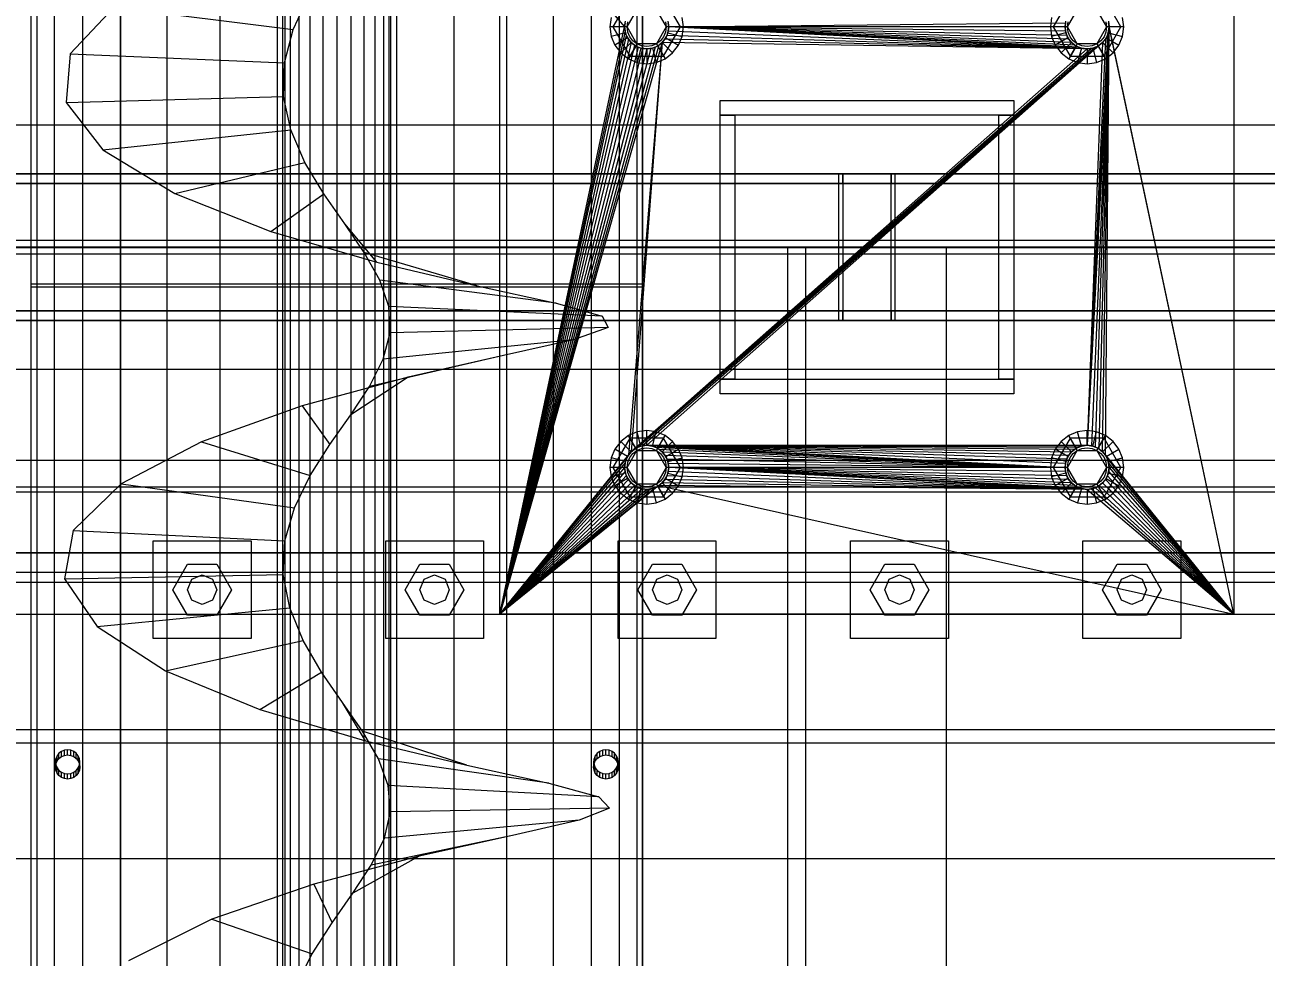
# Model space of a CAD drawing. Header units: millimetres. Extents: x -191664 to 191490, y -197311 to 10263.
# Drawn here: x 12292 to 12799, y -17540 to -17159 of the extents above; entities that cross this region are included whole.
import ezdxf

# ---------------------------------------------------------------- set-up
doc = ezdxf.new("R2010")
doc.units = ezdxf.units.MM
for name, color, linetype, lineweight in [('COTAS_O', 1, 'Continuous', 0), ('superior_dos-mix', 7, 'Continuous', 0), ('superior_mezcladora', 7, 'Continuous', 0)]:
    doc.layers.add(name, color=color, linetype=linetype, lineweight=lineweight)
doc.dimstyles.new('PLANTA_100', dxfattribs={"dimtxt": 250, "dimasz": 150, "dimexe": 150, "dimexo": 80, "dimgap": 100, "dimtad": 1, "dimtih": 1, "dimtoh": 1, "dimdec": 1, "dimdsep": 46, "dimcen": 0.09, "dimclrd": 1, "dimclre": 1, "dimclrt": 1, "dimadec": 0, "dimazin": 0, "dimtfac": 1, "dimtdec": 4, "dimtofl": 0, "dimtmove": 0, "dimatfit": 3, "dimfxl": 1, "dimtolj": 1, "dimtzin": 0, "dimarcsym": 0})

# ---------------------------------------------------------------- blocks, each defined once
blk = doc.blocks.new('*D33')
at = {"layer": 'COTAS_O', "color": 1, "lineweight": -2, "transparency": 16777216}
for p, q in [((11569.53, -16030), (11569.53, -17400)), ((13269.53, -16030), (13269.53, -17400)), ((11719.53, -17250), (13119.53, -17250))]:
    blk.add_line(p, q, dxfattribs=at)
at = {"layer": 'COTAS_O', "color": 1, "transparency": 16777216}
for points in [[(11719.53, -17225), (11719.53, -17275), (11569.53, -17250)], [(13119.53, -17225), (13119.53, -17275), (13269.53, -17250)]]:
    blk.add_solid(points, dxfattribs=at)
at = {"layer": 'Defpoints', "color": 0, "transparency": 16777216}
for p in [(11569.53, -15950), (13269.53, -15950), (13269.53, -17250)]:
    blk.add_point(p, dxfattribs=at)

msp = doc.modelspace()

# ---------------------------------------------------------------- linework, layer by layer
at = {"layer": 'superior_dos-mix', "color": 139, "true_color": 0x344b58}
for p, q in [((12403.97, -16048.04), (12403.97, -17826.01)), ((12408.53, -16047.43), (12408.53, -17825.4)), ((12413.83, -16047.04), (12413.83, -17825.01)), ((12419.53, -16046.91), (12419.53, -17824.88)), ((12425.22, -16047.04), (12425.22, -17825.01)), ((12430.53, -16047.43), (12430.53, -17825.4)), ((12435.08, -16048.04), (12435.08, -17826.01)), ((12397.53, -17828.75), (12397.53, -16050.78)), ((12398.28, -16049.78), (12398.28, -17827.75)), ((12398.28, -16051.78), (12398.28, -17829.75)), ((12400.48, -16048.84), (12400.48, -17826.82)), ((12400.48, -16052.72), (12400.48, -17830.69)), ((12438.58, -16048.84), (12438.58, -17826.82)), ((12438.58, -16052.72), (12438.58, -17830.69)), ((12440.78, -16049.78), (12440.78, -17827.75)), ((12440.78, -16051.78), (12440.78, -17829.75)), ((12441.53, -16050.78), (12441.53, -17828.75)), ((12403.97, -16053.52), (12403.97, -17831.49)), ((12408.53, -16054.13), (12408.53, -17832.1)), ((12413.83, -16054.52), (12413.83, -17832.49)), ((12419.53, -16054.65), (12419.53, -17832.62)), ((12425.22, -16054.52), (12425.22, -17832.49)), ((12430.53, -16054.13), (12430.53, -17832.1)), ((12435.08, -16053.52), (12435.08, -17831.49))]:
    msp.add_line(p, q, dxfattribs=at)
at = {"layer": 'superior_dos-mix', "color": 9, "true_color": 0xb9c5c9}
for p, q in [((12315.59, -16087.78), (12315.59, -17737.78)), ((12331.14, -17734.44), (12331.14, -16084.44)), ((12507.92, -16084.44), (12507.92, -17734.44)), ((12523.46, -16087.78), (12523.46, -17737.78)), ((12304.04, -16091.58), (12304.04, -17741.58)), ((12535.01, -16091.58), (12535.01, -17741.58)), ((12296.93, -16095.71), (12296.93, -17745.71)), ((12542.13, -16095.71), (12542.13, -17745.71)), ((12294.53, -16100), (12294.53, -17750)), ((12544.53, -16100), (12544.53, -17750)), ((12296.93, -16104.29), (12296.93, -17754.29)), ((12304.04, -16108.42), (12304.04, -17758.42)), ((12535.01, -16108.42), (12535.01, -17758.42)), ((12542.13, -16104.29), (12542.13, -17754.29)), ((12315.59, -16112.22), (12315.59, -17762.22)), ((12523.46, -16112.22), (12523.46, -17762.22)), ((12331.14, -16115.56), (12331.14, -17765.56)), ((12350.08, -16118.29), (12350.08, -17768.29)), ((12488.97, -16118.29), (12488.97, -17768.29)), ((12507.92, -16115.56), (12507.92, -17765.56)), ((12371.69, -16120.33), (12371.69, -17770.33)), ((12395.14, -16121.58), (12395.14, -17771.58)), ((12419.53, -16122), (12419.53, -17772)), ((12443.91, -16121.58), (12443.91, -17771.58)), ((12467.36, -16120.33), (12467.36, -17770.33)), ((12305.2, -17457.91), (12304.7, -17459.1)), ((12305.99, -17456.89), (12305.2, -17457.91)), ((12305.2, -17460.02), (12305.2, -17457.91)), ((12307.03, -17456.11), (12305.99, -17456.89)), ((12305.99, -17459), (12305.99, -17456.89)), ((12305.99, -17459), (12307.03, -17458.22)), ((12308.23, -17455.62), (12307.03, -17456.11)), ((12307.03, -17458.22), (12307.03, -17456.11)), ((12307.03, -17458.22), (12308.23, -17457.73)), ((12309.53, -17455.45), (12308.23, -17455.62)), ((12308.23, -17457.73), (12308.23, -17455.62)), ((12308.23, -17457.73), (12309.53, -17457.56)), ((12310.82, -17455.62), (12309.53, -17455.45)), ((12309.53, -17457.56), (12309.53, -17455.45)), ((12309.53, -17457.56), (12310.82, -17457.73)), ((12312.03, -17456.11), (12310.82, -17455.62)), ((12310.82, -17457.73), (12310.82, -17455.62)), ((12310.82, -17457.73), (12312.03, -17458.22)), ((12313.06, -17456.89), (12312.03, -17456.11)), ((12312.03, -17458.22), (12312.03, -17456.11)), ((12312.03, -17458.22), (12313.06, -17459)), ((12313.86, -17457.91), (12313.06, -17456.89)), ((12313.06, -17459), (12313.06, -17456.89)), ((12314.36, -17459.1), (12313.86, -17457.91)), ((12313.86, -17460.02), (12313.86, -17457.91)), ((12525.2, -17457.91), (12524.7, -17459.1)), ((12525.99, -17456.89), (12525.2, -17457.91)), ((12525.2, -17460.02), (12525.2, -17457.91)), ((12527.03, -17456.11), (12525.99, -17456.89)), ((12525.99, -17459), (12525.99, -17456.89)), ((12525.99, -17459), (12527.03, -17458.22)), ((12528.23, -17455.62), (12527.03, -17456.11)), ((12527.03, -17458.22), (12527.03, -17456.11)), ((12527.03, -17458.22), (12528.23, -17457.73)), ((12529.53, -17455.45), (12528.23, -17455.62)), ((12528.23, -17457.73), (12528.23, -17455.62)), ((12528.23, -17457.73), (12529.53, -17457.56)), ((12530.82, -17455.62), (12529.53, -17455.45)), ((12529.53, -17457.56), (12529.53, -17455.45)), ((12529.53, -17457.56), (12530.82, -17457.73)), ((12532.03, -17456.11), (12530.82, -17455.62)), ((12530.82, -17457.73), (12530.82, -17455.62)), ((12530.82, -17457.73), (12532.03, -17458.22)), ((12533.06, -17456.89), (12532.03, -17456.11)), ((12532.03, -17458.22), (12532.03, -17456.11)), ((12532.03, -17458.22), (12533.06, -17459)), ((12533.86, -17457.91), (12533.06, -17456.89)), ((12533.06, -17459), (12533.06, -17456.89)), ((12534.36, -17459.1), (12533.86, -17457.91)), ((12533.86, -17460.02), (12533.86, -17457.91)), ((12304.7, -17459.1), (12304.53, -17460.37)), ((12304.53, -17460.37), (12304.7, -17461.65)), ((12304.53, -17460.37), (12304.53, -17462.48)), ((12304.53, -17462.48), (12304.7, -17461.21)), ((12304.7, -17463.76), (12304.53, -17462.48)), ((12304.7, -17461.21), (12304.7, -17459.1)), ((12304.7, -17461.21), (12305.2, -17460.02)), ((12304.7, -17461.65), (12305.2, -17462.83)), ((12304.7, -17463.76), (12304.7, -17461.65)), ((12305.2, -17464.94), (12304.7, -17463.76)), ((12305.2, -17460.02), (12305.99, -17459)), ((12305.2, -17462.83), (12305.99, -17463.85)), ((12305.2, -17464.94), (12305.2, -17462.83)), ((12313.06, -17459), (12313.86, -17460.02)), ((12313.06, -17463.85), (12313.86, -17462.83)), ((12313.86, -17460.02), (12314.36, -17461.21)), ((12313.86, -17462.83), (12314.36, -17461.65)), ((12313.86, -17464.94), (12313.86, -17462.83)), ((12314.36, -17463.76), (12313.86, -17464.94)), ((12314.53, -17460.37), (12314.36, -17459.1)), ((12314.36, -17461.21), (12314.36, -17459.1)), ((12314.36, -17461.65), (12314.53, -17460.37)), ((12314.36, -17461.21), (12314.53, -17462.48)), ((12314.36, -17463.76), (12314.36, -17461.65)), ((12314.53, -17462.48), (12314.36, -17463.76)), ((12314.53, -17462.48), (12314.53, -17460.37)), ((12524.7, -17459.1), (12524.53, -17460.37)), ((12524.53, -17460.37), (12524.7, -17461.65)), ((12524.53, -17460.37), (12524.53, -17462.48)), ((12524.53, -17462.48), (12524.7, -17461.21)), ((12524.7, -17463.76), (12524.53, -17462.48)), ((12524.7, -17461.21), (12524.7, -17459.1)), ((12524.7, -17461.21), (12525.2, -17460.02)), ((12524.7, -17461.65), (12525.2, -17462.83)), ((12524.7, -17463.76), (12524.7, -17461.65)), ((12525.2, -17464.94), (12524.7, -17463.76)), ((12525.2, -17460.02), (12525.99, -17459)), ((12525.2, -17462.83), (12525.99, -17463.85)), ((12525.2, -17464.94), (12525.2, -17462.83)), ((12533.06, -17459), (12533.86, -17460.02)), ((12533.06, -17463.85), (12533.86, -17462.83)), ((12533.86, -17460.02), (12534.36, -17461.21)), ((12533.86, -17462.83), (12534.36, -17461.65)), ((12533.86, -17464.94), (12533.86, -17462.83)), ((12534.36, -17463.76), (12533.86, -17464.94)), ((12534.53, -17460.37), (12534.36, -17459.1)), ((12534.36, -17461.21), (12534.36, -17459.1)), ((12534.36, -17461.65), (12534.53, -17460.37)), ((12534.36, -17461.21), (12534.53, -17462.48)), ((12534.36, -17463.76), (12534.36, -17461.65)), ((12534.53, -17462.48), (12534.36, -17463.76)), ((12534.53, -17462.48), (12534.53, -17460.37)), ((12305.99, -17465.96), (12305.2, -17464.94)), ((12305.99, -17463.85), (12307.03, -17464.63)), ((12305.99, -17465.96), (12305.99, -17463.85)), ((12307.03, -17466.75), (12305.99, -17465.96)), ((12307.03, -17464.63), (12308.23, -17465.13)), ((12307.03, -17466.75), (12307.03, -17464.63)), ((12308.23, -17467.24), (12307.03, -17466.75)), ((12308.23, -17465.13), (12309.53, -17465.29)), ((12308.23, -17467.24), (12308.23, -17465.13)), ((12309.53, -17467.41), (12308.23, -17467.24)), ((12309.53, -17465.29), (12310.82, -17465.13)), ((12309.53, -17467.41), (12309.53, -17465.29)), ((12310.82, -17467.24), (12309.53, -17467.41)), ((12310.82, -17465.13), (12312.03, -17464.63)), ((12310.82, -17467.24), (12310.82, -17465.13)), ((12312.03, -17466.75), (12310.82, -17467.24)), ((12312.03, -17464.63), (12313.06, -17463.85)), ((12312.03, -17466.75), (12312.03, -17464.63)), ((12313.06, -17465.96), (12312.03, -17466.75)), ((12313.06, -17465.96), (12313.06, -17463.85)), ((12313.86, -17464.94), (12313.06, -17465.96)), ((12525.99, -17465.96), (12525.2, -17464.94)), ((12525.99, -17463.85), (12527.03, -17464.63)), ((12525.99, -17465.96), (12525.99, -17463.85)), ((12527.03, -17466.75), (12525.99, -17465.96)), ((12527.03, -17464.63), (12528.23, -17465.13)), ((12527.03, -17466.75), (12527.03, -17464.63)), ((12528.23, -17467.24), (12527.03, -17466.75)), ((12528.23, -17465.13), (12529.53, -17465.29)), ((12528.23, -17467.24), (12528.23, -17465.13)), ((12529.53, -17467.41), (12528.23, -17467.24)), ((12529.53, -17465.29), (12530.82, -17465.13)), ((12529.53, -17467.41), (12529.53, -17465.29)), ((12530.82, -17467.24), (12529.53, -17467.41)), ((12530.82, -17465.13), (12532.03, -17464.63)), ((12530.82, -17467.24), (12530.82, -17465.13)), ((12532.03, -17466.75), (12530.82, -17467.24)), ((12532.03, -17464.63), (12533.06, -17463.85)), ((12532.03, -17466.75), (12532.03, -17464.63)), ((12533.06, -17465.96), (12532.03, -17466.75)), ((12533.06, -17465.96), (12533.06, -17463.85)), ((12533.86, -17464.94), (12533.06, -17465.96))]:
    msp.add_line(p, q, dxfattribs=at)
at = {"layer": 'superior_dos-mix', "color": 8, "true_color": 0x71848d}
for p, q in [((12294.53, -16871.43), (12294.53, -17265.18)), ((12294.53, -16872.48), (12294.53, -17266.24)), ((12544.53, -17265.18), (12544.53, -16871.43)), ((12544.53, -16872.48), (12544.53, -17266.24)), ((12401.65, -17161.08), (12407.87, -17147.83)), ((12328.52, -17151.84), (12310.53, -17171.02)), ((12328.52, -17151.84), (12401.65, -17161.08)), ((12398.12, -17174.66), (12401.65, -17161.08)), ((12310.53, -17171.02), (12308.92, -17190.88)), ((12310.53, -17171.02), (12398.12, -17174.66)), ((12397.8, -17188.39), (12398.12, -17174.66)), ((12308.92, -17190.88), (12397.8, -17188.39)), ((12400.75, -17202.02), (12397.8, -17188.39)), ((12308.92, -17190.88), (12323.93, -17210.27)), ((12323.93, -17210.27), (12400.75, -17202.02)), ((12406.52, -17215.34), (12400.75, -17202.02)), ((12323.93, -17210.27), (12353.29, -17228.12)), ((12353.29, -17228.12), (12406.52, -17215.34)), ((12414.24, -17228.2), (12406.52, -17215.34)), ((12353.29, -17228.12), (12392.61, -17243.58)), ((12392.61, -17243.58), (12414.24, -17228.2)), ((12422.76, -17240.5), (12414.24, -17228.2)), ((12435.97, -17256.16), (12422.76, -17240.5)), ((12430.79, -17252.22), (12422.76, -17240.5)), ((12392.61, -17243.58), (12435.97, -17256.16)), ((12476.86, -17265.82), (12430.79, -17252.22)), ((12437.13, -17263.43), (12430.79, -17252.22)), ((12435.97, -17256.16), (12476.86, -17265.82)), ((12544.53, -17265.18), (12294.53, -17265.18)), ((12294.53, -17265.18), (12294.53, -17266.24)), ((12294.53, -17265.18), (12294.53, -17658.94)), ((12509.14, -17272.94), (12437.13, -17263.43)), ((12440.83, -17274.3), (12437.13, -17263.43)), ((12476.86, -17265.82), (12509.14, -17272.94)), ((12544.53, -17266.24), (12544.53, -17265.18)), ((12544.53, -17658.94), (12544.53, -17265.18)), ((12294.53, -17266.24), (12544.53, -17266.24)), ((12294.53, -17266.24), (12294.53, -17660)), ((12544.53, -17266.24), (12544.53, -17660)), ((12527.96, -17278.27), (12440.83, -17274.3)), ((12441.32, -17285.03), (12440.83, -17274.3)), ((12509.14, -17272.94), (12527.96, -17278.27)), ((12527.96, -17278.27), (12530.48, -17282.87)), ((12438.55, -17295.83), (12441.32, -17285.03)), ((12530.48, -17282.87), (12441.32, -17285.03)), ((12530.48, -17282.87), (12516.34, -17287.87)), ((12516.34, -17287.87), (12438.55, -17295.83)), ((12516.34, -17287.87), (12487.65, -17294.35)), ((12487.65, -17294.35), (12432.91, -17306.93)), ((12432.91, -17306.93), (12438.55, -17295.83)), ((12487.65, -17294.35), (12448.73, -17303.19)), ((12448.73, -17303.19), (12405.43, -17314.89)), ((12448.73, -17303.19), (12425.27, -17318.48)), ((12425.27, -17318.48), (12432.91, -17306.93)), ((12405.43, -17314.89), (12364.24, -17329.52)), ((12405.43, -17314.89), (12416.76, -17330.6)), ((12416.76, -17330.6), (12425.27, -17318.48)), ((12364.24, -17329.52), (12331.35, -17346.73)), ((12364.24, -17329.52), (12408.67, -17343.3)), ((12408.67, -17343.3), (12416.76, -17330.6)), ((12331.35, -17346.73), (12311.72, -17365.77)), ((12331.35, -17346.73), (12402.21, -17356.5)), ((12402.21, -17356.5), (12408.67, -17343.3)), ((12398.35, -17370.06), (12402.21, -17356.5)), ((12311.72, -17365.77), (12308.28, -17385.61)), ((12311.72, -17365.77), (12398.35, -17370.06)), ((12397.68, -17383.78), (12398.35, -17370.06)), ((12308.28, -17385.61), (12397.68, -17383.78)), ((12308.28, -17385.61), (12321.55, -17405.11)), ((12400.28, -17397.43), (12397.68, -17383.78)), ((12321.55, -17405.11), (12400.28, -17397.43)), ((12405.78, -17410.8), (12400.28, -17397.43)), ((12321.55, -17405.11), (12349.54, -17423.17)), ((12349.54, -17423.17), (12405.78, -17410.8)), ((12413.34, -17423.72), (12405.78, -17410.8)), ((12349.54, -17423.17), (12388.05, -17438.92)), ((12388.05, -17438.92), (12413.34, -17423.72)), ((12421.84, -17436.07), (12413.34, -17423.72)), ((12431.28, -17451.83), (12421.84, -17436.07)), ((12429.98, -17447.85), (12421.84, -17436.07)), ((12388.05, -17438.92), (12431.28, -17451.83)), ((12472.75, -17461.79), (12429.98, -17447.85)), ((12436.56, -17459.12), (12429.98, -17447.85)), ((12431.28, -17451.83), (12472.75, -17461.79)), ((12506.23, -17469.15), (12436.56, -17459.12)), ((12440.58, -17470.02), (12436.56, -17459.12)), ((12472.75, -17461.79), (12506.23, -17469.15)), ((12526.68, -17474.63), (12440.58, -17470.02)), ((12441.43, -17480.75), (12440.58, -17470.02)), ((12506.23, -17469.15), (12526.68, -17474.63)), ((12526.68, -17474.63), (12531.03, -17479.25)), ((12438.99, -17491.53), (12441.43, -17480.75)), ((12531.03, -17479.25), (12441.43, -17480.75)), ((12531.03, -17479.25), (12518.63, -17484.15)), ((12518.63, -17484.15), (12438.99, -17491.53)), ((12518.63, -17484.15), (12491.34, -17490.43)), ((12491.34, -17490.43), (12433.64, -17502.58)), ((12433.64, -17502.58), (12438.99, -17491.53)), ((12491.34, -17490.43), (12453.27, -17498.98)), ((12453.27, -17498.98), (12410.13, -17510.36)), ((12453.27, -17498.98), (12426.16, -17514.09)), ((12426.16, -17514.09), (12433.64, -17502.58)), ((12410.13, -17510.36), (12368.4, -17524.68)), ((12410.13, -17510.36), (12417.68, -17526.14)), ((12417.68, -17526.14), (12426.16, -17514.09)), ((12368.4, -17524.68), (12334.35, -17541.65)), ((12368.4, -17524.68), (12409.48, -17538.78)), ((12409.48, -17538.78), (12417.68, -17526.14)), ((12402.8, -17551.93), (12409.48, -17538.78))]:
    msp.add_line(p, q, dxfattribs=at)
at = {"layer": 'superior_mezcladora', "color": 252, "true_color": 0x82929a}
for p, q in [((12486.2, -17400), (12486.2, -17100)), ((12486.2, -17100), (12537.2, -17160)), ((12786.2, -17100), (12786.2, -17400)), ((12537.37, -17158.24), (12537.2, -17160)), ((12555.2, -17160), (12555.02, -17158.24)), ((12555.2, -17160), (12717.37, -17158.24)), ((12717.37, -17158.24), (12717.2, -17160)), ((12786.2, -17400), (12735.02, -17158.24)), ((12735.2, -17160), (12735.02, -17158.24)), ((12486.2, -17400), (12537.2, -17160)), ((12537.37, -17161.76), (12486.2, -17400)), ((12537.88, -17163.44), (12486.2, -17400)), ((12537.2, -17160), (12537.37, -17161.76)), ((12537.37, -17161.76), (12537.88, -17163.44)), ((12537.88, -17163.44), (12538.71, -17165)), ((12553.68, -17165), (12554.51, -17163.44)), ((12554.51, -17163.44), (12555.02, -17161.76)), ((12726.2, -17169), (12554.51, -17163.44)), ((12555.02, -17161.76), (12555.2, -17160)), ((12726.2, -17169), (12555.02, -17161.76)), ((12717.2, -17160), (12555.2, -17160)), ((12717.37, -17161.76), (12555.2, -17160)), ((12717.88, -17163.44), (12555.2, -17160)), ((12718.71, -17165), (12555.2, -17160)), ((12719.83, -17166.36), (12555.2, -17160)), ((12721.2, -17167.48), (12555.2, -17160)), ((12722.75, -17168.31), (12555.2, -17160)), ((12724.44, -17168.83), (12555.2, -17160)), ((12726.2, -17169), (12555.2, -17160)), ((12717.2, -17160), (12717.37, -17161.76)), ((12717.37, -17161.76), (12717.88, -17163.44)), ((12717.88, -17163.44), (12718.71, -17165)), ((12735.2, -17160), (12726.2, -17331)), ((12735.02, -17161.76), (12726.2, -17331)), ((12734.51, -17163.44), (12726.2, -17331)), ((12735.2, -17160), (12727.95, -17331.17)), ((12729.64, -17331.69), (12735.2, -17160)), ((12731.2, -17332.52), (12735.2, -17160)), ((12732.56, -17333.64), (12735.2, -17160)), ((12733.68, -17335), (12735.2, -17160)), ((12733.68, -17165), (12734.51, -17163.44)), ((12734.51, -17163.44), (12735.02, -17161.76)), ((12735.02, -17161.76), (12735.2, -17160)), ((12786.2, -17400), (12735.2, -17160)), ((12538.71, -17165), (12486.2, -17400)), ((12539.83, -17166.36), (12486.2, -17400)), ((12552.56, -17166.36), (12486.2, -17400)), ((12541.2, -17167.48), (12486.2, -17400)), ((12551.2, -17167.48), (12486.2, -17400)), ((12542.75, -17168.31), (12486.2, -17400)), ((12549.64, -17168.31), (12486.2, -17400)), ((12544.44, -17168.83), (12486.2, -17400)), ((12547.95, -17168.83), (12486.2, -17400)), ((12546.2, -17169), (12486.2, -17400)), ((12538.71, -17165), (12539.83, -17166.36)), ((12552.56, -17166.36), (12538.71, -17335)), ((12539.83, -17166.36), (12541.2, -17167.48)), ((12552.56, -17166.36), (12539.83, -17333.64)), ((12732.56, -17166.36), (12539.83, -17333.64)), ((12731.2, -17167.48), (12539.83, -17333.64)), ((12729.64, -17168.31), (12539.83, -17333.64)), ((12727.95, -17168.83), (12539.83, -17333.64)), ((12726.2, -17169), (12539.83, -17333.64)), ((12732.56, -17166.36), (12541.2, -17332.52)), ((12541.2, -17167.48), (12542.75, -17168.31)), ((12732.56, -17166.36), (12542.75, -17331.69)), ((12542.75, -17168.31), (12544.44, -17168.83)), ((12732.56, -17166.36), (12544.44, -17331.17)), ((12544.44, -17168.83), (12546.2, -17169)), ((12732.56, -17166.36), (12546.2, -17331)), ((12546.2, -17169), (12547.95, -17168.83)), ((12547.95, -17168.83), (12549.64, -17168.31)), ((12549.64, -17168.31), (12551.2, -17167.48)), ((12551.2, -17167.48), (12552.56, -17166.36)), ((12552.56, -17166.36), (12553.68, -17165)), ((12726.2, -17169), (12552.56, -17166.36)), ((12726.2, -17169), (12553.68, -17165)), ((12718.71, -17165), (12719.83, -17166.36)), ((12719.83, -17166.36), (12721.2, -17167.48)), ((12721.2, -17167.48), (12722.75, -17168.31)), ((12722.75, -17168.31), (12724.44, -17168.83)), ((12724.44, -17168.83), (12726.2, -17169)), ((12733.68, -17165), (12726.2, -17331)), ((12732.56, -17166.36), (12726.2, -17331)), ((12726.2, -17169), (12727.95, -17168.83)), ((12727.95, -17168.83), (12729.64, -17168.31)), ((12729.64, -17168.31), (12731.2, -17167.48)), ((12731.2, -17167.48), (12732.56, -17166.36)), ((12732.56, -17166.36), (12733.68, -17165)), ((12542.75, -17331.69), (12541.2, -17332.52)), ((12544.44, -17331.17), (12542.75, -17331.69)), ((12546.2, -17331), (12544.44, -17331.17)), ((12547.95, -17331.17), (12546.2, -17331)), ((12546.2, -17331), (12717.2, -17340)), ((12546.2, -17331), (12717.37, -17338.24)), ((12546.2, -17331), (12717.88, -17336.56)), ((12546.2, -17331), (12718.71, -17335)), ((12546.2, -17331), (12719.83, -17333.64)), ((12546.2, -17331), (12721.2, -17332.52)), ((12546.2, -17331), (12722.75, -17331.69)), ((12546.2, -17331), (12724.44, -17331.17)), ((12546.2, -17331), (12726.2, -17331)), ((12549.64, -17331.69), (12547.95, -17331.17)), ((12547.95, -17331.17), (12717.2, -17340)), ((12551.2, -17332.52), (12549.64, -17331.69)), ((12549.64, -17331.69), (12717.2, -17340)), ((12722.75, -17331.69), (12721.2, -17332.52)), ((12724.44, -17331.17), (12722.75, -17331.69)), ((12726.2, -17331), (12724.44, -17331.17)), ((12727.95, -17331.17), (12726.2, -17331)), ((12729.64, -17331.69), (12727.95, -17331.17)), ((12731.2, -17332.52), (12729.64, -17331.69)), ((12486.2, -17400), (12538.71, -17335)), ((12486.2, -17400), (12537.88, -17336.56)), ((12537.88, -17336.56), (12537.37, -17338.24)), ((12538.71, -17335), (12537.88, -17336.56)), ((12539.83, -17333.64), (12538.71, -17335)), ((12541.2, -17332.52), (12539.83, -17333.64)), ((12552.56, -17333.64), (12551.2, -17332.52)), ((12551.2, -17332.52), (12717.2, -17340)), ((12553.68, -17335), (12552.56, -17333.64)), ((12552.56, -17333.64), (12717.2, -17340)), ((12554.51, -17336.56), (12553.68, -17335)), ((12553.68, -17335), (12717.2, -17340)), ((12555.02, -17338.24), (12554.51, -17336.56)), ((12554.51, -17336.56), (12717.2, -17340)), ((12717.88, -17336.56), (12717.37, -17338.24)), ((12718.71, -17335), (12717.88, -17336.56)), ((12719.83, -17333.64), (12718.71, -17335)), ((12721.2, -17332.52), (12719.83, -17333.64)), ((12732.56, -17333.64), (12731.2, -17332.52)), ((12733.68, -17335), (12732.56, -17333.64)), ((12734.51, -17336.56), (12733.68, -17335)), ((12733.68, -17335), (12786.2, -17400)), ((12735.02, -17338.24), (12734.51, -17336.56)), ((12734.51, -17336.56), (12786.2, -17400)), ((12486.2, -17400), (12537.37, -17338.24)), ((12537.2, -17340), (12486.2, -17400)), ((12537.37, -17341.76), (12486.2, -17400)), ((12537.37, -17338.24), (12537.2, -17340)), ((12537.2, -17340), (12537.37, -17341.76)), ((12537.37, -17341.76), (12537.88, -17343.44)), ((12554.51, -17343.44), (12555.02, -17341.76)), ((12555.2, -17340), (12555.02, -17338.24)), ((12555.02, -17338.24), (12717.2, -17340)), ((12555.02, -17341.76), (12555.2, -17340)), ((12726.2, -17349), (12555.02, -17341.76)), ((12717.2, -17340), (12555.2, -17340)), ((12717.37, -17341.76), (12555.2, -17340)), ((12717.88, -17343.44), (12555.2, -17340)), ((12718.71, -17345), (12555.2, -17340)), ((12719.83, -17346.36), (12555.2, -17340)), ((12721.2, -17347.48), (12555.2, -17340)), ((12722.75, -17348.31), (12555.2, -17340)), ((12724.44, -17348.83), (12555.2, -17340)), ((12726.2, -17349), (12555.2, -17340)), ((12717.37, -17338.24), (12717.2, -17340)), ((12717.2, -17340), (12717.37, -17341.76)), ((12717.37, -17341.76), (12717.88, -17343.44)), ((12734.51, -17343.44), (12735.02, -17341.76)), ((12735.2, -17340), (12735.02, -17338.24)), ((12735.02, -17338.24), (12786.2, -17400)), ((12735.02, -17341.76), (12735.2, -17340)), ((12735.02, -17341.76), (12786.2, -17400)), ((12735.2, -17340), (12786.2, -17400)), ((12537.88, -17343.44), (12486.2, -17400)), ((12538.71, -17345), (12486.2, -17400)), ((12539.83, -17346.36), (12486.2, -17400)), ((12537.88, -17343.44), (12538.71, -17345)), ((12538.71, -17345), (12539.83, -17346.36)), ((12539.83, -17346.36), (12541.2, -17347.48)), ((12551.2, -17347.48), (12552.56, -17346.36)), ((12552.56, -17346.36), (12553.68, -17345)), ((12726.2, -17349), (12552.56, -17346.36)), ((12553.68, -17345), (12554.51, -17343.44)), ((12726.2, -17349), (12553.68, -17345)), ((12726.2, -17349), (12554.51, -17343.44)), ((12717.88, -17343.44), (12718.71, -17345)), ((12718.71, -17345), (12719.83, -17346.36)), ((12719.83, -17346.36), (12721.2, -17347.48)), ((12731.2, -17347.48), (12732.56, -17346.36)), ((12732.56, -17346.36), (12733.68, -17345)), ((12732.56, -17346.36), (12786.2, -17400)), ((12733.68, -17345), (12734.51, -17343.44)), ((12733.68, -17345), (12786.2, -17400)), ((12734.51, -17343.44), (12786.2, -17400)), ((12541.2, -17347.48), (12486.2, -17400)), ((12551.2, -17347.48), (12486.2, -17400)), ((12542.75, -17348.31), (12486.2, -17400)), ((12549.64, -17348.31), (12486.2, -17400)), ((12544.44, -17348.83), (12486.2, -17400)), ((12547.95, -17348.83), (12486.2, -17400)), ((12546.2, -17349), (12486.2, -17400)), ((12541.2, -17347.48), (12542.75, -17348.31)), ((12542.75, -17348.31), (12544.44, -17348.83)), ((12544.44, -17348.83), (12546.2, -17349)), ((12546.2, -17349), (12547.95, -17348.83)), ((12547.95, -17348.83), (12549.64, -17348.31)), ((12549.64, -17348.31), (12551.2, -17347.48)), ((12551.2, -17347.48), (12786.2, -17400)), ((12726.2, -17349), (12551.2, -17347.48)), ((12721.2, -17347.48), (12722.75, -17348.31)), ((12722.75, -17348.31), (12724.44, -17348.83)), ((12724.44, -17348.83), (12726.2, -17349)), ((12726.2, -17349), (12727.95, -17348.83)), ((12726.2, -17349), (12786.2, -17400)), ((12727.95, -17348.83), (12729.64, -17348.31)), ((12727.95, -17348.83), (12786.2, -17400)), ((12729.64, -17348.31), (12731.2, -17347.48)), ((12729.64, -17348.31), (12786.2, -17400)), ((12731.2, -17347.48), (12786.2, -17400)), ((12786.2, -17400), (12486.2, -17400))]:
    msp.add_line(p, q, dxfattribs=at)
at = {"layer": 'superior_mezcladora', "color": 252, "true_color": 0x8ba19a}
for p, q in [((12539.27, -17148.01), (12532.35, -17160)), ((12560.05, -17160), (12553.12, -17148.01)), ((12719.27, -17148.01), (12712.35, -17160)), ((12740.05, -17160), (12733.12, -17148.01)), ((12538.2, -17160), (12542.2, -17153.07)), ((12550.2, -17153.07), (12554.2, -17160)), ((12718.2, -17160), (12722.2, -17153.07)), ((12730.2, -17153.07), (12734.2, -17160)), ((12531.71, -17156.12), (12531.2, -17160)), ((12537.2, -17160), (12537.5, -17157.67)), ((12554.89, -17157.67), (12555.2, -17160)), ((12561.2, -17160), (12560.68, -17156.12)), ((12711.71, -17156.12), (12711.2, -17160)), ((12717.2, -17160), (12717.5, -17157.67)), ((12734.89, -17157.67), (12735.2, -17160)), ((12741.2, -17160), (12740.68, -17156.12)), ((12537.2, -17160), (12531.2, -17160)), ((12531.2, -17160), (12531.71, -17163.88)), ((12537.5, -17162.33), (12531.71, -17163.88)), ((12531.71, -17163.88), (12533.2, -17167.5)), ((12538.2, -17160), (12532.35, -17160)), ((12532.35, -17160), (12539.27, -17171.99)), ((12537.5, -17162.33), (12537.2, -17160)), ((12538.4, -17164.5), (12537.5, -17162.33)), ((12542.2, -17166.93), (12538.2, -17160)), ((12554.2, -17160), (12550.2, -17166.93)), ((12553.12, -17171.99), (12560.05, -17160)), ((12554.89, -17162.33), (12553.99, -17164.5)), ((12560.05, -17160), (12554.2, -17160)), ((12555.2, -17160), (12554.89, -17162.33)), ((12554.89, -17162.33), (12560.68, -17163.88)), ((12561.2, -17160), (12555.2, -17160)), ((12559.19, -17167.5), (12560.68, -17163.88)), ((12560.68, -17163.88), (12561.2, -17160)), ((12717.2, -17160), (12711.2, -17160)), ((12711.2, -17160), (12711.71, -17163.88)), ((12717.5, -17162.33), (12711.71, -17163.88)), ((12711.71, -17163.88), (12713.2, -17167.5)), ((12718.2, -17160), (12712.35, -17160)), ((12712.35, -17160), (12719.27, -17171.99)), ((12717.5, -17162.33), (12717.2, -17160)), ((12718.4, -17164.5), (12717.5, -17162.33)), ((12722.2, -17166.93), (12718.2, -17160)), ((12734.2, -17160), (12730.2, -17166.93)), ((12733.12, -17171.99), (12740.05, -17160)), ((12734.89, -17162.33), (12733.99, -17164.5)), ((12740.05, -17160), (12734.2, -17160)), ((12735.2, -17160), (12734.89, -17162.33)), ((12734.89, -17162.33), (12740.68, -17163.88)), ((12741.2, -17160), (12735.2, -17160)), ((12739.19, -17167.5), (12740.68, -17163.88)), ((12740.68, -17163.88), (12741.2, -17160)), ((12538.4, -17164.5), (12533.2, -17167.5)), ((12533.2, -17167.5), (12535.59, -17170.61)), ((12539.83, -17166.36), (12535.59, -17170.61)), ((12539.83, -17166.36), (12538.4, -17164.5)), ((12541.7, -17167.79), (12538.7, -17172.99)), ((12542.2, -17166.93), (12539.27, -17171.99)), ((12541.7, -17167.79), (12539.83, -17166.36)), ((12543.87, -17168.69), (12541.7, -17167.79)), ((12550.2, -17166.93), (12542.2, -17166.93)), ((12543.87, -17168.69), (12542.31, -17174.49)), ((12546.2, -17169), (12543.87, -17168.69)), ((12548.52, -17168.69), (12546.2, -17169)), ((12546.2, -17169), (12546.2, -17175)), ((12550.7, -17167.79), (12548.52, -17168.69)), ((12548.52, -17168.69), (12550.08, -17174.49)), ((12550.2, -17166.93), (12553.12, -17171.99)), ((12552.56, -17166.36), (12550.7, -17167.79)), ((12550.7, -17167.79), (12553.7, -17172.99)), ((12553.99, -17164.5), (12552.56, -17166.36)), ((12552.56, -17166.36), (12556.8, -17170.61)), ((12553.99, -17164.5), (12559.19, -17167.5)), ((12556.8, -17170.61), (12559.19, -17167.5)), ((12718.4, -17164.5), (12713.2, -17167.5)), ((12713.2, -17167.5), (12715.59, -17170.61)), ((12719.83, -17166.36), (12715.59, -17170.61)), ((12719.83, -17166.36), (12718.4, -17164.5)), ((12721.7, -17167.79), (12718.7, -17172.99)), ((12722.2, -17166.93), (12719.27, -17171.99)), ((12721.7, -17167.79), (12719.83, -17166.36)), ((12723.87, -17168.69), (12721.7, -17167.79)), ((12730.2, -17166.93), (12722.2, -17166.93)), ((12723.87, -17168.69), (12722.31, -17174.49)), ((12726.2, -17169), (12723.87, -17168.69)), ((12728.52, -17168.69), (12726.2, -17169)), ((12726.2, -17169), (12726.2, -17175)), ((12730.7, -17167.79), (12728.52, -17168.69)), ((12728.52, -17168.69), (12730.08, -17174.49)), ((12730.2, -17166.93), (12733.12, -17171.99)), ((12732.56, -17166.36), (12730.7, -17167.79)), ((12730.7, -17167.79), (12733.7, -17172.99)), ((12733.99, -17164.5), (12732.56, -17166.36)), ((12732.56, -17166.36), (12736.8, -17170.61)), ((12733.99, -17164.5), (12739.19, -17167.5)), ((12736.8, -17170.61), (12739.19, -17167.5)), ((12535.59, -17170.61), (12538.7, -17172.99)), ((12538.7, -17172.99), (12542.31, -17174.49)), ((12539.27, -17171.99), (12553.12, -17171.99)), ((12542.31, -17174.49), (12546.2, -17175)), ((12546.2, -17175), (12550.08, -17174.49)), ((12550.08, -17174.49), (12553.7, -17172.99)), ((12553.7, -17172.99), (12556.8, -17170.61)), ((12715.59, -17170.61), (12718.7, -17172.99)), ((12718.7, -17172.99), (12722.31, -17174.49)), ((12719.27, -17171.99), (12733.12, -17171.99)), ((12722.31, -17174.49), (12726.2, -17175)), ((12726.2, -17175), (12730.08, -17174.49)), ((12730.08, -17174.49), (12733.7, -17172.99)), ((12733.7, -17172.99), (12736.8, -17170.61)), ((12542.31, -17325.51), (12538.7, -17327.01)), ((12546.2, -17325), (12542.31, -17325.51)), ((12543.87, -17331.31), (12542.31, -17325.51)), ((12550.08, -17325.51), (12546.2, -17325)), ((12546.2, -17331), (12546.2, -17325)), ((12548.52, -17331.31), (12550.08, -17325.51)), ((12553.7, -17327.01), (12550.08, -17325.51)), ((12722.31, -17325.51), (12718.7, -17327.01)), ((12726.2, -17325), (12722.31, -17325.51)), ((12723.87, -17331.31), (12722.31, -17325.51)), ((12730.08, -17325.51), (12726.2, -17325)), ((12726.2, -17331), (12726.2, -17325)), ((12728.52, -17331.31), (12730.08, -17325.51)), ((12733.7, -17327.01), (12730.08, -17325.51)), ((12539.27, -17328.01), (12532.35, -17340)), ((12535.59, -17329.39), (12533.2, -17332.5)), ((12538.7, -17327.01), (12535.59, -17329.39)), ((12539.83, -17333.64), (12535.59, -17329.39)), ((12541.7, -17332.21), (12538.7, -17327.01)), ((12553.12, -17328.01), (12539.27, -17328.01)), ((12542.2, -17333.07), (12539.27, -17328.01)), ((12541.7, -17332.21), (12543.87, -17331.31)), ((12543.87, -17331.31), (12546.2, -17331)), ((12546.2, -17331), (12548.52, -17331.31)), ((12548.52, -17331.31), (12550.7, -17332.21)), ((12550.2, -17333.07), (12553.12, -17328.01)), ((12550.7, -17332.21), (12553.7, -17327.01)), ((12552.56, -17333.64), (12556.8, -17329.39)), ((12560.05, -17340), (12553.12, -17328.01)), ((12556.8, -17329.39), (12553.7, -17327.01)), ((12559.19, -17332.5), (12556.8, -17329.39)), ((12719.27, -17328.01), (12712.35, -17340)), ((12715.59, -17329.39), (12713.2, -17332.5)), ((12718.7, -17327.01), (12715.59, -17329.39)), ((12719.83, -17333.64), (12715.59, -17329.39)), ((12721.7, -17332.21), (12718.7, -17327.01)), ((12733.12, -17328.01), (12719.27, -17328.01)), ((12722.2, -17333.07), (12719.27, -17328.01)), ((12721.7, -17332.21), (12723.87, -17331.31)), ((12723.87, -17331.31), (12726.2, -17331)), ((12726.2, -17331), (12728.52, -17331.31)), ((12728.52, -17331.31), (12730.7, -17332.21)), ((12730.2, -17333.07), (12733.12, -17328.01)), ((12730.7, -17332.21), (12733.7, -17327.01)), ((12732.56, -17333.64), (12736.8, -17329.39)), ((12740.05, -17340), (12733.12, -17328.01)), ((12736.8, -17329.39), (12733.7, -17327.01)), ((12739.19, -17332.5), (12736.8, -17329.39)), ((12531.71, -17336.12), (12531.2, -17340)), ((12533.2, -17332.5), (12531.71, -17336.12)), ((12537.5, -17337.67), (12531.71, -17336.12)), ((12538.4, -17335.5), (12533.2, -17332.5)), ((12537.5, -17337.67), (12538.4, -17335.5)), ((12538.2, -17340), (12542.2, -17333.07)), ((12538.4, -17335.5), (12539.83, -17333.64)), ((12539.83, -17333.64), (12541.7, -17332.21)), ((12542.2, -17333.07), (12550.2, -17333.07)), ((12550.2, -17333.07), (12554.2, -17340)), ((12550.7, -17332.21), (12552.56, -17333.64)), ((12552.56, -17333.64), (12553.99, -17335.5)), ((12553.99, -17335.5), (12559.19, -17332.5)), ((12553.99, -17335.5), (12554.89, -17337.67)), ((12554.89, -17337.67), (12560.68, -17336.12)), ((12560.68, -17336.12), (12559.19, -17332.5)), ((12561.2, -17340), (12560.68, -17336.12)), ((12711.71, -17336.12), (12711.2, -17340)), ((12713.2, -17332.5), (12711.71, -17336.12)), ((12717.5, -17337.67), (12711.71, -17336.12)), ((12718.4, -17335.5), (12713.2, -17332.5)), ((12717.5, -17337.67), (12718.4, -17335.5)), ((12718.2, -17340), (12722.2, -17333.07)), ((12718.4, -17335.5), (12719.83, -17333.64)), ((12719.83, -17333.64), (12721.7, -17332.21)), ((12722.2, -17333.07), (12730.2, -17333.07)), ((12730.2, -17333.07), (12734.2, -17340)), ((12730.7, -17332.21), (12732.56, -17333.64)), ((12732.56, -17333.64), (12733.99, -17335.5)), ((12733.99, -17335.5), (12739.19, -17332.5)), ((12733.99, -17335.5), (12734.89, -17337.67)), ((12734.89, -17337.67), (12740.68, -17336.12)), ((12740.68, -17336.12), (12739.19, -17332.5)), ((12741.2, -17340), (12740.68, -17336.12)), ((12537.2, -17340), (12531.2, -17340)), ((12531.2, -17340), (12531.71, -17343.88)), ((12538.2, -17340), (12532.35, -17340)), ((12532.35, -17340), (12539.27, -17351.99)), ((12537.2, -17340), (12537.5, -17337.67)), ((12537.5, -17342.33), (12537.2, -17340)), ((12542.2, -17346.93), (12538.2, -17340)), ((12554.2, -17340), (12550.2, -17346.93)), ((12553.12, -17351.99), (12560.05, -17340)), ((12560.05, -17340), (12554.2, -17340)), ((12554.89, -17337.67), (12555.2, -17340)), ((12555.2, -17340), (12554.89, -17342.33)), ((12561.2, -17340), (12555.2, -17340)), ((12560.68, -17343.88), (12561.2, -17340)), ((12717.2, -17340), (12711.2, -17340)), ((12711.2, -17340), (12711.71, -17343.88)), ((12718.2, -17340), (12712.35, -17340)), ((12712.35, -17340), (12719.27, -17351.99)), ((12717.2, -17340), (12717.5, -17337.67)), ((12717.5, -17342.33), (12717.2, -17340)), ((12722.2, -17346.93), (12718.2, -17340)), ((12734.2, -17340), (12730.2, -17346.93)), ((12733.12, -17351.99), (12740.05, -17340)), ((12740.05, -17340), (12734.2, -17340)), ((12734.89, -17337.67), (12735.2, -17340)), ((12735.2, -17340), (12734.89, -17342.33)), ((12741.2, -17340), (12735.2, -17340)), ((12740.68, -17343.88), (12741.2, -17340)), ((12537.5, -17342.33), (12531.71, -17343.88)), ((12531.71, -17343.88), (12533.2, -17347.5)), ((12538.4, -17344.5), (12533.2, -17347.5)), ((12539.83, -17346.36), (12535.59, -17350.61)), ((12538.4, -17344.5), (12537.5, -17342.33)), ((12539.83, -17346.36), (12538.4, -17344.5)), ((12542.2, -17346.93), (12539.27, -17351.99)), ((12541.7, -17347.79), (12539.83, -17346.36)), ((12550.2, -17346.93), (12542.2, -17346.93)), ((12550.2, -17346.93), (12553.12, -17351.99)), ((12552.56, -17346.36), (12550.7, -17347.79)), ((12553.99, -17344.5), (12552.56, -17346.36)), ((12552.56, -17346.36), (12556.8, -17350.61)), ((12554.89, -17342.33), (12553.99, -17344.5)), ((12553.99, -17344.5), (12559.19, -17347.5)), ((12554.89, -17342.33), (12560.68, -17343.88)), ((12559.19, -17347.5), (12560.68, -17343.88)), ((12717.5, -17342.33), (12711.71, -17343.88)), ((12711.71, -17343.88), (12713.2, -17347.5)), ((12718.4, -17344.5), (12713.2, -17347.5)), ((12719.83, -17346.36), (12715.59, -17350.61)), ((12718.4, -17344.5), (12717.5, -17342.33)), ((12719.83, -17346.36), (12718.4, -17344.5)), ((12722.2, -17346.93), (12719.27, -17351.99)), ((12721.7, -17347.79), (12719.83, -17346.36)), ((12730.2, -17346.93), (12722.2, -17346.93)), ((12730.2, -17346.93), (12733.12, -17351.99)), ((12732.56, -17346.36), (12730.7, -17347.79)), ((12733.99, -17344.5), (12732.56, -17346.36)), ((12732.56, -17346.36), (12736.8, -17350.61)), ((12734.89, -17342.33), (12733.99, -17344.5)), ((12733.99, -17344.5), (12739.19, -17347.5)), ((12734.89, -17342.33), (12740.68, -17343.88)), ((12739.19, -17347.5), (12740.68, -17343.88)), ((12533.2, -17347.5), (12535.59, -17350.61)), ((12535.59, -17350.61), (12538.7, -17352.99)), ((12541.7, -17347.79), (12538.7, -17352.99)), ((12539.27, -17351.99), (12553.12, -17351.99)), ((12543.87, -17348.69), (12541.7, -17347.79)), ((12543.87, -17348.69), (12542.31, -17354.49)), ((12546.2, -17349), (12543.87, -17348.69)), ((12548.52, -17348.69), (12546.2, -17349)), ((12546.2, -17349), (12546.2, -17355)), ((12550.7, -17347.79), (12548.52, -17348.69)), ((12548.52, -17348.69), (12550.08, -17354.49)), ((12550.7, -17347.79), (12553.7, -17352.99)), ((12553.7, -17352.99), (12556.8, -17350.61)), ((12556.8, -17350.61), (12559.19, -17347.5)), ((12713.2, -17347.5), (12715.59, -17350.61)), ((12715.59, -17350.61), (12718.7, -17352.99)), ((12721.7, -17347.79), (12718.7, -17352.99)), ((12719.27, -17351.99), (12733.12, -17351.99)), ((12723.87, -17348.69), (12721.7, -17347.79)), ((12723.87, -17348.69), (12722.31, -17354.49)), ((12726.2, -17349), (12723.87, -17348.69)), ((12728.52, -17348.69), (12726.2, -17349)), ((12726.2, -17349), (12726.2, -17355)), ((12730.7, -17347.79), (12728.52, -17348.69)), ((12728.52, -17348.69), (12730.08, -17354.49)), ((12730.7, -17347.79), (12733.7, -17352.99)), ((12733.7, -17352.99), (12736.8, -17350.61)), ((12736.8, -17350.61), (12739.19, -17347.5)), ((12538.7, -17352.99), (12542.31, -17354.49)), ((12542.31, -17354.49), (12546.2, -17355)), ((12546.2, -17355), (12550.08, -17354.49)), ((12550.08, -17354.49), (12553.7, -17352.99)), ((12718.7, -17352.99), (12722.31, -17354.49)), ((12722.31, -17354.49), (12726.2, -17355)), ((12726.2, -17355), (12730.08, -17354.49)), ((12730.08, -17354.49), (12733.7, -17352.99))]:
    msp.add_line(p, q, dxfattribs=at)
at = {"layer": 'superior_mezcladora', "color": 9, "true_color": 0xaeb9be}
for p, q in [((12538.2, -17160), (12538.47, -17157.93)), ((12553.92, -17157.93), (12554.2, -17160)), ((12718.2, -17160), (12718.47, -17157.93)), ((12733.92, -17157.93), (12734.2, -17160)), ((12538.47, -17162.07), (12538.2, -17160)), ((12539.27, -17164), (12538.47, -17162.07)), ((12540.54, -17165.66), (12539.27, -17164)), ((12553.12, -17164), (12551.85, -17165.66)), ((12553.92, -17162.07), (12553.12, -17164)), ((12554.2, -17160), (12553.92, -17162.07)), ((12718.47, -17162.07), (12718.2, -17160)), ((12719.27, -17164), (12718.47, -17162.07)), ((12720.54, -17165.66), (12719.27, -17164)), ((12733.12, -17164), (12731.85, -17165.66)), ((12733.92, -17162.07), (12733.12, -17164)), ((12734.2, -17160), (12733.92, -17162.07)), ((12542.2, -17166.93), (12540.54, -17165.66)), ((12544.12, -17167.73), (12542.2, -17166.93)), ((12546.2, -17168), (12544.12, -17167.73)), ((12548.27, -17167.73), (12546.2, -17168)), ((12550.2, -17166.93), (12548.27, -17167.73)), ((12551.85, -17165.66), (12550.2, -17166.93)), ((12722.2, -17166.93), (12720.54, -17165.66)), ((12724.12, -17167.73), (12722.2, -17166.93)), ((12726.2, -17168), (12724.12, -17167.73)), ((12728.27, -17167.73), (12726.2, -17168)), ((12730.2, -17166.93), (12728.27, -17167.73)), ((12731.85, -17165.66), (12730.2, -17166.93)), ((12538.47, -17337.93), (12539.27, -17336)), ((12539.27, -17336), (12540.54, -17334.34)), ((12540.54, -17334.34), (12542.2, -17333.07)), ((12542.2, -17333.07), (12544.12, -17332.27)), ((12544.12, -17332.27), (12546.2, -17332)), ((12546.2, -17332), (12548.27, -17332.27)), ((12548.27, -17332.27), (12550.2, -17333.07)), ((12550.2, -17333.07), (12551.85, -17334.34)), ((12551.85, -17334.34), (12553.12, -17336)), ((12553.12, -17336), (12553.92, -17337.93)), ((12718.47, -17337.93), (12719.27, -17336)), ((12719.27, -17336), (12720.54, -17334.34)), ((12720.54, -17334.34), (12722.2, -17333.07)), ((12722.2, -17333.07), (12724.12, -17332.27)), ((12724.12, -17332.27), (12726.2, -17332)), ((12726.2, -17332), (12728.27, -17332.27)), ((12728.27, -17332.27), (12730.2, -17333.07)), ((12730.2, -17333.07), (12731.85, -17334.34)), ((12731.85, -17334.34), (12733.12, -17336)), ((12733.12, -17336), (12733.92, -17337.93)), ((12538.2, -17340), (12538.47, -17337.93)), ((12538.47, -17342.07), (12538.2, -17340)), ((12539.27, -17344), (12538.47, -17342.07)), ((12553.92, -17342.07), (12553.12, -17344)), ((12553.92, -17337.93), (12554.2, -17340)), ((12554.2, -17340), (12553.92, -17342.07)), ((12718.2, -17340), (12718.47, -17337.93)), ((12718.47, -17342.07), (12718.2, -17340)), ((12719.27, -17344), (12718.47, -17342.07)), ((12733.92, -17342.07), (12733.12, -17344)), ((12733.92, -17337.93), (12734.2, -17340)), ((12734.2, -17340), (12733.92, -17342.07)), ((12540.54, -17345.66), (12539.27, -17344)), ((12542.2, -17346.93), (12540.54, -17345.66)), ((12544.12, -17347.73), (12542.2, -17346.93)), ((12550.2, -17346.93), (12548.27, -17347.73)), ((12551.85, -17345.66), (12550.2, -17346.93)), ((12553.12, -17344), (12551.85, -17345.66)), ((12720.54, -17345.66), (12719.27, -17344)), ((12722.2, -17346.93), (12720.54, -17345.66)), ((12724.12, -17347.73), (12722.2, -17346.93)), ((12730.2, -17346.93), (12728.27, -17347.73)), ((12731.85, -17345.66), (12730.2, -17346.93)), ((12733.12, -17344), (12731.85, -17345.66)), ((12546.2, -17348), (12544.12, -17347.73)), ((12548.27, -17347.73), (12546.2, -17348)), ((12726.2, -17348), (12724.12, -17347.73)), ((12728.27, -17347.73), (12726.2, -17348))]:
    msp.add_line(p, q, dxfattribs=at)
at = {"layer": 'superior_mezcladora', "color": 8, "true_color": 0x667b86}
for p, q in [((12576.2, -17196), (12576.2, -17190)), ((12576.2, -17190), (12696.2, -17190)), ((12696.2, -17190), (12696.2, -17196)), ((10569.53, -17200), (16769.53, -17200)), ((12696.2, -17196), (12576.2, -17196)), ((12576.2, -17304), (12576.2, -17196)), ((12576.2, -17196), (12582.2, -17196)), ((12582.2, -17196), (12582.2, -17304)), ((12690.2, -17304), (12690.2, -17196)), ((12690.2, -17196), (12696.2, -17196)), ((12696.2, -17196), (12696.2, -17304)), ((12624.78, -17220), (10558.12, -17220)), ((10559.64, -17220), (12626.31, -17220)), ((12646.08, -17220), (10579.42, -17220)), ((10580.94, -17220), (12647.61, -17220)), ((12624.78, -17280), (12624.78, -17220)), ((12624.78, -17220), (12626.31, -17220)), ((14691.45, -17220), (12624.78, -17220)), ((12626.31, -17220), (12626.31, -17280)), ((12626.31, -17224), (12626.31, -17220)), ((12626.31, -17220), (12646.08, -17220)), ((12626.31, -17220), (14692.97, -17220)), ((12646.08, -17280), (12646.08, -17220)), ((12646.08, -17220), (12647.61, -17220)), ((12646.08, -17220), (12646.08, -17224)), ((14712.75, -17220), (12646.08, -17220)), ((12647.61, -17220), (12647.61, -17280)), ((12647.61, -17220), (14714.27, -17220)), ((10559.64, -17224), (12626.31, -17224)), ((12646.08, -17224), (10579.42, -17224)), ((12646.08, -17224), (12626.31, -17224)), ((12626.31, -17224), (14692.97, -17224)), ((14712.75, -17224), (12646.08, -17224)), ((10569.53, -17247.2), (16769.53, -17247.2)), ((12668.7, -17250), (12603.7, -17250)), ((12603.7, -17250), (12603.7, -18750)), ((12611.2, -17250), (12603.7, -17250)), ((12611.2, -18750), (12611.2, -17250)), ((12668.7, -18750), (12668.7, -17250)), ((16769.53, -17252.8), (10569.53, -17252.8)), ((12626.31, -17276), (10559.64, -17276)), ((10579.42, -17276), (12646.08, -17276)), ((12626.31, -17280), (12626.31, -17276)), ((12626.31, -17276), (12646.08, -17276)), ((14692.97, -17276), (12626.31, -17276)), ((12646.08, -17276), (12646.08, -17280)), ((12646.08, -17276), (14712.75, -17276)), ((10558.12, -17280), (12624.78, -17280)), ((12626.31, -17280), (10559.64, -17280)), ((10579.42, -17280), (12646.08, -17280)), ((12647.61, -17280), (10580.94, -17280)), ((12626.31, -17280), (12624.78, -17280)), ((12624.78, -17280), (14691.45, -17280)), ((12646.08, -17280), (12626.31, -17280)), ((14692.97, -17280), (12626.31, -17280)), ((12647.61, -17280), (12646.08, -17280)), ((12646.08, -17280), (14712.75, -17280)), ((14714.27, -17280), (12647.61, -17280)), ((16769.53, -17300), (10569.53, -17300)), ((12576.2, -17310), (12576.2, -17304)), ((12576.2, -17304), (12696.2, -17304)), ((12582.2, -17304), (12576.2, -17304)), ((12696.2, -17304), (12690.2, -17304)), ((12696.2, -17304), (12696.2, -17310)), ((12696.2, -17310), (12576.2, -17310)), ((10494.53, -17400), (16814.53, -17400)), ((10494.53, -17447.2), (16814.53, -17447.2)), ((16814.53, -17452.8), (10494.53, -17452.8)), ((16814.53, -17500), (10494.53, -17500))]:
    msp.add_line(p, q, dxfattribs=at)
at = {"layer": 'superior_mezcladora', "color": 251, "true_color": 0x64686b}
for p, q in [((10569.53, -17337), (16769.53, -17337)), ((12344.53, -17410), (12344.53, -17370)), ((12344.53, -17370), (12384.53, -17370)), ((12384.53, -17370), (12384.53, -17410)), ((12439.53, -17410), (12439.53, -17370)), ((12439.53, -17370), (12479.53, -17370)), ((12479.53, -17370), (12479.53, -17410)), ((12534.53, -17410), (12534.53, -17370)), ((12534.53, -17370), (12574.53, -17370)), ((12574.53, -17370), (12574.53, -17410)), ((12629.53, -17410), (12629.53, -17370)), ((12629.53, -17370), (12669.53, -17370)), ((12669.53, -17370), (12669.53, -17410)), ((12724.53, -17410), (12724.53, -17370)), ((12724.53, -17370), (12764.53, -17370)), ((12764.53, -17370), (12764.53, -17410)), ((16769.53, -17387), (10569.53, -17387)), ((12384.53, -17410), (12344.53, -17410)), ((12479.53, -17410), (12439.53, -17410)), ((12574.53, -17410), (12534.53, -17410)), ((12669.53, -17410), (12629.53, -17410)), ((12764.53, -17410), (12724.53, -17410))]:
    msp.add_line(p, q, dxfattribs=at)
at = {"layer": 'superior_mezcladora', "color": 9, "true_color": 0xc6c9c8}
for p, q in [((10569.53, -17348), (16769.53, -17348)), ((16769.53, -17383), (10569.53, -17383))]:
    msp.add_line(p, q, dxfattribs=at)
at = {"layer": 'superior_mezcladora', "color": 252, "true_color": 0x8b8c91}
for p, q in [((10569.53, -17350), (16769.53, -17350)), ((16769.53, -17375), (10569.53, -17375))]:
    msp.add_line(p, q, dxfattribs=at)
at = {"layer": 'superior_mezcladora', "color": 253, "true_color": 0xa5a6aa}
msp.add_line((10594.53, -17375), (16169.53, -17375), dxfattribs=at)
at = {"layer": 'superior_mezcladora', "color": 43, "true_color": 0xe7bf45}
for p, q in [((12352.53, -17390), (12358.53, -17379.61)), ((12358.53, -17379.61), (12370.53, -17379.61)), ((12370.53, -17379.61), (12376.53, -17390)), ((12447.53, -17390), (12453.53, -17379.61)), ((12453.53, -17379.61), (12465.53, -17379.61)), ((12465.53, -17379.61), (12471.53, -17390)), ((12542.53, -17390), (12548.53, -17379.61)), ((12548.53, -17379.61), (12560.53, -17379.61)), ((12560.53, -17379.61), (12566.53, -17390)), ((12637.53, -17390), (12643.53, -17379.61)), ((12643.53, -17379.61), (12655.53, -17379.61)), ((12655.53, -17379.61), (12661.53, -17390)), ((12732.53, -17390), (12738.53, -17379.61)), ((12738.53, -17379.61), (12750.53, -17379.61)), ((12750.53, -17379.61), (12756.53, -17390)), ((12358.53, -17400.39), (12352.53, -17390)), ((12376.53, -17390), (12370.53, -17400.39)), ((12453.53, -17400.39), (12447.53, -17390)), ((12471.53, -17390), (12465.53, -17400.39)), ((12548.53, -17400.39), (12542.53, -17390)), ((12566.53, -17390), (12560.53, -17400.39)), ((12643.53, -17400.39), (12637.53, -17390)), ((12661.53, -17390), (12655.53, -17400.39)), ((12738.53, -17400.39), (12732.53, -17390)), ((12756.53, -17390), (12750.53, -17400.39)), ((12370.53, -17400.39), (12358.53, -17400.39)), ((12465.53, -17400.39), (12453.53, -17400.39)), ((12560.53, -17400.39), (12548.53, -17400.39)), ((12655.53, -17400.39), (12643.53, -17400.39)), ((12750.53, -17400.39), (12738.53, -17400.39))]:
    msp.add_line(p, q, dxfattribs=at)
at = {"layer": 'superior_mezcladora', "color": 149, "true_color": 0x3c4245}
for p, q in [((12358.53, -17390), (12360.29, -17385.76)), ((12360.29, -17385.76), (12364.53, -17384)), ((12364.53, -17384), (12368.77, -17385.76)), ((12368.77, -17385.76), (12370.53, -17390)), ((12453.53, -17390), (12455.29, -17385.76)), ((12455.29, -17385.76), (12459.53, -17384)), ((12459.53, -17384), (12463.77, -17385.76)), ((12463.77, -17385.76), (12465.53, -17390)), ((12548.53, -17390), (12550.29, -17385.76)), ((12550.29, -17385.76), (12554.53, -17384)), ((12554.53, -17384), (12558.77, -17385.76)), ((12558.77, -17385.76), (12560.53, -17390)), ((12643.53, -17390), (12645.29, -17385.76)), ((12645.29, -17385.76), (12649.53, -17384)), ((12649.53, -17384), (12653.77, -17385.76)), ((12653.77, -17385.76), (12655.53, -17390)), ((12738.53, -17390), (12740.29, -17385.76)), ((12740.29, -17385.76), (12744.53, -17384)), ((12744.53, -17384), (12748.77, -17385.76)), ((12748.77, -17385.76), (12750.53, -17390)), ((12360.29, -17394.24), (12358.53, -17390)), ((12370.53, -17390), (12368.77, -17394.24)), ((12455.29, -17394.24), (12453.53, -17390)), ((12465.53, -17390), (12463.77, -17394.24)), ((12550.29, -17394.24), (12548.53, -17390)), ((12560.53, -17390), (12558.77, -17394.24)), ((12645.29, -17394.24), (12643.53, -17390)), ((12655.53, -17390), (12653.77, -17394.24)), ((12740.29, -17394.24), (12738.53, -17390)), ((12750.53, -17390), (12748.77, -17394.24)), ((12364.53, -17396), (12360.29, -17394.24)), ((12368.77, -17394.24), (12364.53, -17396)), ((12459.53, -17396), (12455.29, -17394.24)), ((12463.77, -17394.24), (12459.53, -17396)), ((12554.53, -17396), (12550.29, -17394.24)), ((12558.77, -17394.24), (12554.53, -17396)), ((12649.53, -17396), (12645.29, -17394.24)), ((12653.77, -17394.24), (12649.53, -17396)), ((12744.53, -17396), (12740.29, -17394.24)), ((12748.77, -17394.24), (12744.53, -17396))]:
    msp.add_line(p, q, dxfattribs=at)

# ---------------------------------------------------------------- dimensions: what is measured, and where the dimension line sits
at = {"layer": 'COTAS_O'}
dim = msp.add_aligned_dim(p1=(11569.53, -15950), p2=(13269.53, -15950), distance=-1300, text='<> O', dimstyle='PLANTA_100', dxfattribs=at)
dim.commit()
dim.dimension.update_dxf_attribs({"geometry": '*D33', "text_midpoint": (12419.53, -17250)})

doc.saveas('drawing.dxf')
